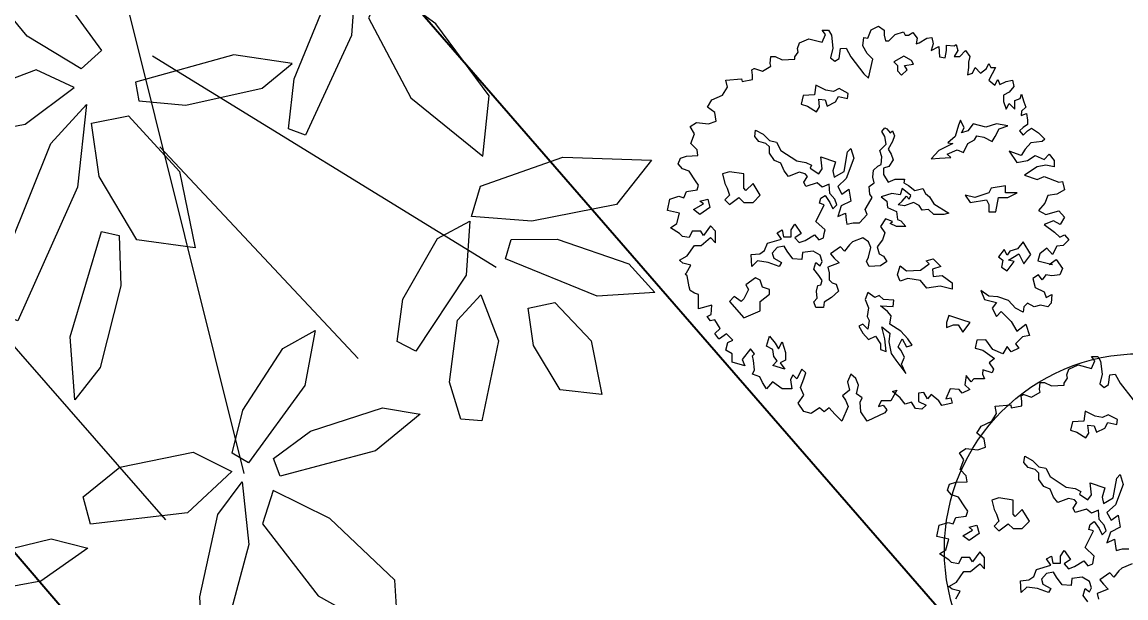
# Model space of a CAD drawing. Header units: millimetres. Extents: x 587797 to 2274247, y 1711 to 439204.
# Drawn here: x 1993500 to 2004571, y 284251 to 290024 of the extents above; entities that cross this region are included whole.
import ezdxf

# ---------------------------------------------------------------- set-up
doc = ezdxf.new("R2010")
doc.units = ezdxf.units.MM
doc.layers.add('finiture', color=7, linetype='Continuous', lineweight=20)
doc.styles.get("Standard").update_dxf_attribs({"font": 'arial.ttf'})

# ---------------------------------------------------------------- blocks, each defined once
blk = doc.blocks.new('_LEAF1', base_point=(58.7573, 29.3334))
for p, q in [((58.5144, 29.393), (58.6656, 29.5747)), ((58.6656, 29.5747), (58.939, 29.4846)), ((58.939, 29.4846), (58.939, 29.3028)), ((58.6061, 29.2112), (58.5144, 29.393)), ((58.939, 29.3028), (58.8168, 29.1807)), ((58.8168, 29.1807), (58.6061, 29.2112))]:
    blk.add_line(p, q)
blk = doc.blocks.new('_H6', base_point=(66.0596, 31.5756))
for p, xscale, yscale, zscale, rotation in [((65.9985, 32.1499), -0.7881173944166022, 2.57666525243954, 0.7881173944166022, 2.457547795809369), ((66.4842, 31.878), 2.089427510778918, 0.5147221043699588, 2.089427510778918, 35.45160265640038), ((65.5449, 31.7879), 1.878651928551221, 0.5452694102672915, 1.878651928551221, 336.2489556574871), ((66.4231, 31.2716), 1.848104742721105, 0.8186677980483665, 1.848104742721105, 330.9234899051576), ((65.664, 31.3938), -1.817557556891011, -0.5452694102672879, 1.817557556891011, 195.3712707835825)]:
    blk.add_blockref('_LEAF1', p, dxfattribs=dict(xscale=xscale, yscale=yscale, zscale=zscale, rotation=rotation))
blk = doc.blocks.new('_H4', base_point=(59.999, 32.8784))
for p, xscale, yscale, zscale, rotation in [((60.0601, 33.2725), 1.878651928551214, 0.575816716164617, 1.878651928551214, 273.0367053314555), ((60.4832, 33.3336), 0.636908824557608, 1.484599066610102, 0.636908824557608, 320.5535637719418), ((59.7867, 33.0006), 0.6964758369263038, 2.485023334747559, 0.6964758369263038, 30.70465610075785), ((60.7566, 32.9395), 1.544160243711609, 0.6063640220619462, 1.544160243711609, 15.14254921127523), ((60.4526, 32.605), 1.727443358692213, 0.6063640220619462, 1.727443358692213, 352.5500074369253)]:
    blk.add_blockref('_LEAF1', p, dxfattribs=dict(xscale=xscale, yscale=yscale, zscale=zscale, rotation=rotation))
blk = doc.blocks.new('_H5', base_point=(62.2717, 31.3938))
for p, xscale, yscale, zscale, rotation in [((62.3649, 31.878), 0.8782315926153998, 2.121510394569366, 0.8782315926153998, 2.027330662343098), ((62.9377, 31.878), 2.788958066288231, 0.575816716164617, 2.788958066288231, 41.2051949766964), ((61.8166, 31.6672), -1.93821894091991, 0.5452694102672915, 1.93821894091991, 161.5649836159353), ((62.817, 31.2411), 0.5758144528974043, -1.696902842596522, 0.5758144528974043, 262.2070746669012), ((62.4245, 30.8195), 2.575127765477518, 0.7881204921510374, 2.575127765477518, 103.2233358614235)]:
    blk.add_blockref('_LEAF1', p, dxfattribs=dict(xscale=xscale, yscale=yscale, zscale=zscale, rotation=rotation))
blk = doc.blocks.new('T_48')
for p, q in [((0.22588, -0.03452), (0.38952, -0.21956)), ((0.28253, -0.09116), (0.43987, -0.10249)), ((0.30141, -0.12137), (0.4084, -0.15914)), ((0.08113, -0.13648), (0.37064, -0.24976))]:
    blk.add_line(p, q)
for name, p, xscale, yscale, zscale, rotation in [('_H6', (0.33562, -0.02493), 0.07486891501209982, 0.07486891501209982, 0.07486891501209982, 241.7205313804224), ('_H5', (0.26998, -0.10898), 0.07486891501209982, 0.07486891501209982, 0.07486891501209982, 236.1016171762226), ('_H4', (0.43557, -0.08622), 0.07486891501209982, 0.07486891501209982, 0.07486891501209982, 277.9763770393777), ('_H6', (0.38788, -0.22241), 0.07486891501209982, 0.07486891501209982, 0.07486891501209982, 251.5733710207298), ('_LEAF1', (0.30969, -0.18719), 0.1564331707284501, 0.03853668548692361, 0.1564331707284501, 105.4222238316348), ('_H6', (0.29263, -0.32453), 0.07486891501209982, 0.07486891501209982, 0.07486891501209982, 247.0264571864837)]:
    blk.add_blockref(name, p, dxfattribs=dict(xscale=xscale, yscale=yscale, zscale=zscale, rotation=rotation))

msp = doc.modelspace()

# ---------------------------------------------------------------- linework, layer by layer
for p, q in [((2018810.021, 255195.149), (1974465.319, 306745.625)), ((1983300.089, 306467.674), (2019745.401, 264522.149))]:
    msp.add_line(p, q)
at = {"layer": 'finiture'}
for p, q in [((2001982.366, 289864.539), (2002017.068, 289948.265)), ((2002017.068, 289948.265), (2002088.512, 289982.98)), ((2002088.512, 289982.98), (2002145.667, 289942.138)), ((2001298.544, 289815.528), (2001390.401, 289856.37)), ((2001390.401, 289856.37), (2001525.124, 289821.655)), ((2001559.826, 289899.254), (2001525.124, 289942.138)), ((2001525.124, 289942.138), (2001588.403, 289942.138)), ((2001525.124, 289821.655), (2001559.826, 289899.254)), ((2001588.403, 289942.138), (2001616.981, 289893.128)), ((2001616.981, 289893.128), (2001631.27, 289764.476)), ((2001933.376, 289786.939), (2001941.541, 289870.665)), ((2001941.541, 289870.665), (2001982.366, 289864.539)), ((2002145.667, 289942.138), (2002145.667, 289893.128)), ((2002145.667, 289893.128), (2002159.956, 289835.949)), ((2002159.956, 289835.949), (2002194.658, 289835.949)), ((2002194.658, 289835.949), (2002257.937, 289899.254)), ((2002257.937, 289899.254), (2002341.628, 289927.844)), ((2002341.628, 289927.844), (2002355.917, 289893.128)), ((2002355.917, 289893.128), (2002390.619, 289893.128)), ((2002390.619, 289893.128), (2002433.485, 289919.675)), ((2002433.485, 289919.675), (2002476.351, 289864.539)), ((2002476.351, 289864.539), (2002468.186, 289807.36)), ((2002496.764, 289815.528), (2002574.332, 289864.539)), ((2002574.332, 289864.539), (2002623.322, 289870.665)), ((2002623.322, 289870.665), (2002637.611, 289807.36)), ((2001278.132, 289758.35), (2001298.544, 289815.528)), ((2001284.255, 289723.634), (2001278.132, 289758.35)), ((2001631.27, 289764.476), (2001608.816, 289666.455)), ((2001694.549, 289660.329), (2001708.838, 289758.35)), ((2001708.838, 289758.35), (2001763.952, 289764.476)), ((2001763.952, 289764.476), (2001812.942, 289674.624)), ((2001976.243, 289709.339), (2001933.376, 289786.939)), ((2002468.186, 289807.36), (2002496.764, 289815.528)), ((2002637.611, 289807.36), (2002617.198, 289737.929)), ((2002617.198, 289737.929), (2002694.766, 289778.771)), ((2002694.766, 289778.771), (2002700.89, 289674.624)), ((2002758.045, 289666.455), (2002772.334, 289737.929)), ((2002772.334, 289737.929), (2002772.334, 289793.065)), ((2002772.334, 289793.065), (2002849.902, 289786.939)), ((2002849.902, 289786.939), (2002870.315, 289801.234)), ((2002884.604, 289737.929), (2002849.902, 289680.75)), ((2002870.315, 289801.234), (2002884.604, 289737.929)), ((2002905.016, 289680.75), (2002962.171, 289737.929)), ((2002962.171, 289737.929), (2003005.038, 289680.75)), ((2001002.561, 289609.277), (2001010.726, 289680.75)), ((2001010.726, 289680.75), (2001053.593, 289680.75)), ((2001053.593, 289680.75), (2001122.996, 289646.034)), ((2001122.996, 289646.034), (2001249.554, 289652.161)), ((2001249.554, 289674.624), (2001284.255, 289723.634)), ((2001249.554, 289652.161), (2001249.554, 289674.624)), ((2001608.816, 289666.455), (2001651.682, 289631.74)), ((2001651.682, 289631.74), (2001694.549, 289660.329)), ((2001812.942, 289674.624), (2001941.541, 289505.13)), ((2002031.357, 289652.161), (2001976.243, 289709.339)), ((2001990.531, 289462.246), (2002031.357, 289652.161)), ((2002342.512, 289681.721), (2002244.158, 289625.325)), ((2002244.158, 289625.325), (2002278.942, 289590.527)), ((2002420.475, 289639.724), (2002342.512, 289681.721)), ((2002440.866, 289603.726), (2002420.475, 289639.724)), ((2002700.89, 289674.624), (2002758.045, 289666.455)), ((2002849.902, 289680.75), (2002905.016, 289680.75)), ((2003005.038, 289680.75), (2002990.749, 289623.571)), ((2002990.749, 289623.571), (2002990.749, 289568.435)), ((2000820.889, 289545.972), (2000841.302, 289560.266)), ((2000827.013, 289490.835), (2000820.889, 289545.972)), ((2000841.302, 289560.266), (2000847.426, 289560.266)), ((2000847.426, 289560.266), (2000924.994, 289533.719)), ((2000924.994, 289533.719), (2001010.726, 289582.729)), ((2001010.726, 289582.729), (2001002.561, 289609.277)), ((2001941.541, 289505.13), (2001990.531, 289462.246)), ((2002278.942, 289590.527), (2002278.942, 289534.13)), ((2002278.942, 289534.13), (2002320.922, 289490.933)), ((2002320.922, 289490.933), (2002377.296, 289547.329)), ((2002349.709, 289590.527), (2002440.866, 289603.726)), ((2002377.296, 289547.329), (2002349.709, 289590.527)), ((2002990.749, 289568.435), (2002982.584, 289496.961)), ((2002982.584, 289496.961), (2003033.616, 289511.256)), ((2003033.616, 289511.256), (2003060.152, 289568.435)), ((2003060.152, 289568.435), (2003111.184, 289511.256)), ((2003111.184, 289511.256), (2003174.463, 289560.266)), ((2003174.463, 289560.266), (2003194.875, 289609.277)), ((2003194.875, 289609.277), (2003215.288, 289568.435)), ((2003229.577, 289505.13), (2003194.875, 289441.825)), ((2003215.288, 289568.435), (2003264.278, 289568.435)), ((2003264.278, 289568.435), (2003229.577, 289505.13)), ((2000559.608, 289441.825), (2000714.744, 289456.119)), ((2000573.897, 289370.351), (2000559.608, 289441.825)), ((2000714.744, 289456.119), (2000720.867, 289427.53)), ((2000720.867, 289427.53), (2000827.013, 289447.951)), ((2000827.013, 289447.951), (2000827.013, 289490.835)), ((2003194.875, 289441.825), (2003258.154, 289390.772)), ((2003258.154, 289390.772), (2003286.732, 289447.951)), ((2003286.732, 289447.951), (2003307.145, 289398.941)), ((2003307.145, 289398.941), (2003370.424, 289427.53)), ((2003370.424, 289427.53), (2003433.703, 289441.825)), ((2003433.703, 289441.825), (2003447.991, 289378.52)), ((2000418.761, 289243.741), (2000524.906, 289292.751)), ((2000524.906, 289292.751), (2000573.897, 289370.351)), ((2001334.986, 289286.945), (2001313.396, 289201.75)), ((2001447.733, 289294.145), (2001334.986, 289286.945)), ((2001462.126, 289392.539), (2001447.733, 289294.145)), ((2001560.48, 289343.342), (2001462.126, 289392.539)), ((2001637.244, 289328.943), (2001560.48, 289343.342)), ((2001693.617, 289357.741), (2001637.244, 289328.943)), ((2001785.974, 289308.544), (2001693.617, 289357.741)), ((2001778.777, 289258.147), (2001785.974, 289308.544)), ((2003399.001, 289321.341), (2003341.846, 289292.751)), ((2003341.846, 289292.751), (2003341.846, 289229.446)), ((2003447.991, 289378.52), (2003399.001, 289321.341)), ((2003511.271, 289258.036), (2003525.559, 289300.92)), ((2003525.559, 289300.92), (2003548.013, 289223.32)), ((2000375.894, 289172.268), (2000418.761, 289243.741)), ((2000447.339, 289117.131), (2000375.894, 289172.268)), ((2001313.396, 289201.75), (2001376.966, 289181.352)), ((2001376.966, 289181.352), (2001468.123, 289124.955)), ((2001468.123, 289124.955), (2001496.91, 289174.152)), ((2001496.91, 289174.152), (2001489.713, 289252.147)), ((2001489.713, 289252.147), (2001553.283, 289244.948)), ((2001553.283, 289244.948), (2001574.873, 289181.352)), ((2001574.873, 289181.352), (2001658.834, 289223.349)), ((2001658.834, 289223.349), (2001687.62, 289279.746)), ((2001687.62, 289279.746), (2001778.777, 289258.147)), ((2003341.846, 289229.446), (2003370.424, 289151.847)), ((2003370.424, 289151.847), (2003399.001, 289209.025)), ((2003399.001, 289209.025), (2003456.157, 289151.847)), ((2003456.157, 289237.615), (2003511.271, 289258.036)), ((2003456.157, 289151.847), (2003456.157, 289237.615)), ((2003568.426, 289172.268), (2003525.559, 289131.426)), ((2003548.013, 289223.32), (2003568.426, 289172.268)), ((2000461.627, 289031.363), (2000447.339, 289117.131)), ((2003525.559, 289131.426), (2003519.436, 289088.542)), ((2003519.436, 289088.542), (2003574.55, 289108.963)), ((2003574.55, 289108.963), (2003582.715, 289039.531)), ((2000200.346, 288976.226), (2000263.625, 289019.11)), ((2000243.213, 288904.753), (2000200.346, 288976.226)), ((2000263.625, 289019.11), (2000384.059, 289004.816)), ((2000384.059, 289004.816), (2000461.627, 289031.363)), ((2002124.215, 288926.967), (2002151.802, 288962.965)), ((2002151.802, 288962.965), (2002173.392, 288955.765)), ((2002173.392, 288955.765), (2002208.175, 288913.768)), ((2002891.854, 288990.563), (2002857.07, 288877.77)), ((2002913.444, 289039.76), (2002891.854, 288990.563)), ((2002948.227, 288962.965), (2002913.444, 289039.76)), ((2002920.64, 288913.768), (2002948.227, 288962.965)), ((2003040.584, 289004.962), (2002984.21, 288934.167)), ((2003166.524, 288970.164), (2003040.584, 289004.962)), ((2003273.274, 289004.962), (2003166.524, 288970.164)), ((2003258.881, 288877.77), (2003300.861, 288955.765)), ((2003386.021, 288983.364), (2003273.274, 289004.962)), ((2003300.861, 288955.765), (2003386.021, 288983.364)), ((2003539.848, 288968.058), (2003505.147, 288933.342)), ((2003582.715, 288996.647), (2003539.848, 288968.058)), ((2003582.715, 289039.531), (2003582.715, 288996.647)), ((2003582.715, 288933.342), (2003625.581, 288961.932)), ((2003625.581, 288961.932), (2003694.984, 288912.921)), ((2000206.47, 288806.732), (2000243.213, 288904.753)), ((2000848.015, 288877.77), (2000855.212, 288941.366)), ((2000891.195, 288828.573), (2000848.015, 288877.77)), ((2000855.212, 288941.366), (2000933.175, 288899.369)), ((2000933.175, 288899.369), (2000996.745, 288835.772)), ((2002151.802, 288877.77), (2002124.215, 288926.967)), ((2002166.195, 288800.975), (2002151.802, 288877.77)), ((2002208.175, 288913.768), (2002229.765, 288934.167)), ((2002229.765, 288934.167), (2002251.355, 288884.969)), ((2002251.355, 288884.969), (2002229.765, 288828.573)), ((2002857.07, 288877.77), (2002786.303, 288814.174)), ((2002984.21, 288934.167), (2002920.64, 288913.768)), ((2002984.21, 288806.974), (2003053.778, 288842.972)), ((2003053.778, 288842.972), (2003075.367, 288884.969)), ((2003075.367, 288884.969), (2003146.134, 288870.57)), ((2003146.134, 288870.57), (2003230.095, 288828.573)), ((2003230.095, 288828.573), (2003258.881, 288877.77)), ((2003505.147, 288933.342), (2003539.848, 288890.458)), ((2003539.848, 288890.458), (2003582.715, 288933.342)), ((2003694.984, 288912.921), (2003758.263, 288849.616)), ((2003758.263, 288849.616), (2003729.685, 288827.153)), ((2000269.749, 288743.427), (2000206.47, 288806.732)), ((2000277.914, 288686.249), (2000269.749, 288743.427)), ((2000960.762, 288806.974), (2000891.195, 288828.573)), ((2000996.745, 288772.176), (2000960.762, 288806.974)), ((2000996.745, 288835.772), (2001067.512, 288821.373)), ((2000996.745, 288708.58), (2000996.745, 288772.176)), ((2001067.512, 288821.373), (2001109.492, 288737.378)), ((2001109.492, 288737.378), (2001271.416, 288631.785)), ((2001778.777, 288722.979), (2001813.561, 288757.777)), ((2001813.561, 288757.777), (2001842.347, 288659.383)), ((2002102.625, 288737.378), (2002166.195, 288800.975)), ((2002124.215, 288673.782), (2002102.625, 288737.378)), ((2002229.765, 288828.573), (2002187.785, 288750.578)), ((2002187.785, 288750.578), (2002215.372, 288701.381)), ((2002695.146, 288737.378), (2002617.183, 288652.184)), ((2002835.48, 288806.974), (2002695.146, 288737.378)), ((2002779.107, 288701.381), (2002878.66, 288744.578)), ((2002786.303, 288814.174), (2002835.48, 288806.974)), ((2002878.66, 288744.578), (2002941.031, 288715.78)), ((2002941.031, 288715.78), (2002984.21, 288806.974)), ((2003519.436, 288686.249), (2003399.001, 288729.133)), ((2003399.001, 288729.133), (2003476.569, 288616.817)), ((2003560.261, 288749.554), (2003519.436, 288686.249)), ((2003617.416, 288812.859), (2003560.261, 288749.554)), ((2003729.685, 288827.153), (2003617.416, 288812.859)), ((2000079.912, 288602.523), (2000102.366, 288659.701)), ((2000102.366, 288659.701), (2000165.645, 288680.122)), ((2000165.645, 288680.122), (2000277.914, 288686.249)), ((2001045.922, 288637.784), (2000996.745, 288708.58)), ((2001109.492, 288610.186), (2001045.922, 288637.784)), ((2001271.416, 288631.785), (2001362.573, 288617.386)), ((2001524.497, 288553.79), (2001511.303, 288673.782)), ((2001511.303, 288673.782), (2001658.834, 288624.585)), ((2001658.834, 288624.585), (2001631.247, 288532.191)), ((2001743.994, 288524.991), (2001778.777, 288722.979)), ((2001842.347, 288659.383), (2001764.384, 288455.395)), ((2002117.018, 288595.787), (2002124.215, 288673.782)), ((2002236.962, 288644.984), (2002194.981, 288575.388)), ((2002215.372, 288701.381), (2002236.962, 288644.984)), ((2002617.183, 288652.184), (2002702.343, 288659.383)), ((2002702.343, 288659.383), (2002815.09, 288666.583)), ((2002815.09, 288666.583), (2002779.107, 288701.381)), ((2003476.569, 288616.817), (2003582.715, 288637.238)), ((2003582.715, 288637.238), (2003660.283, 288686.249)), ((2003660.283, 288686.249), (2003752.139, 288645.407)), ((2003752.139, 288645.407), (2003801.13, 288700.543)), ((2003801.13, 288700.543), (2003850.12, 288637.238)), ((2003850.12, 288637.238), (2003850.12, 288573.933)), ((2000122.778, 288553.512), (2000079.912, 288602.523)), ((2000192.181, 288531.049), (2000122.778, 288553.512)), ((2000255.46, 288433.029), (2000192.181, 288531.049)), ((2000595.038, 288524.399), (2000524.216, 288501.682)), ((2000738.019, 288501.682), (2000595.038, 288524.399)), ((2001144.276, 288532.191), (2001109.492, 288610.186)), ((2001186.256, 288475.794), (2001144.276, 288532.191)), ((2001293.006, 288518.992), (2001186.256, 288475.794)), ((2001355.376, 288504.592), (2001293.006, 288518.992)), ((2001362.573, 288617.386), (2001418.946, 288588.587)), ((2001418.946, 288588.587), (2001405.753, 288560.989)), ((2001405.753, 288560.989), (2001489.713, 288504.592)), ((2001489.713, 288504.592), (2001524.497, 288553.79)), ((2001631.247, 288532.191), (2001644.44, 288468.595)), ((2001644.44, 288468.595), (2001743.994, 288524.991)), ((2002031.858, 288468.595), (2002039.055, 288539.39)), ((2002039.055, 288539.39), (2002082.234, 288581.388)), ((2002082.234, 288581.388), (2002117.018, 288595.787)), ((2002194.981, 288575.388), (2002138.608, 288560.989)), ((2002138.608, 288560.989), (2002138.608, 288497.393)), ((2003680.695, 288573.933), (2003554.137, 288490.207)), ((2003766.428, 288588.228), (2003680.695, 288573.933)), ((2003850.12, 288573.933), (2003766.428, 288588.228)), ((2000284.038, 288390.145), (2000255.46, 288433.029)), ((2000524.216, 288501.682), (2000548.269, 288406.804)), ((2000548.269, 288406.804), (2000572.322, 288360.033)), ((2000738.019, 288360.033), (2000738.019, 288501.682)), ((2000831.558, 288406.804), (2000760.736, 288335.979)), ((2000902.38, 288289.208), (2000831.558, 288406.804)), ((2001342.182, 288419.398), (2001376.966, 288475.794)), ((2001362.573, 288377.4), (2001342.182, 288419.398)), ((2001376.966, 288475.794), (2001355.376, 288504.592)), ((2001475.32, 288412.198), (2001362.573, 288377.4)), ((2001524.497, 288370.201), (2001475.32, 288412.198)), ((2001595.263, 288398.999), (2001524.497, 288370.201)), ((2001602.46, 288306.604), (2001595.263, 288398.999)), ((2001764.384, 288455.395), (2001680.423, 288377.4)), ((2001997.074, 288377.4), (2002046.251, 288412.198)), ((2002046.251, 288412.198), (2002031.858, 288468.595)), ((2002138.608, 288497.393), (2002187.785, 288419.398)), ((2002187.785, 288419.398), (2002258.552, 288448.196)), ((2002258.552, 288448.196), (2002349.709, 288448.196)), ((2002349.709, 288448.196), (2002342.512, 288412.198)), ((2002342.512, 288412.198), (2002391.689, 288384.6)), ((2003554.137, 288490.207), (2003680.695, 288447.323)), ((2003680.695, 288447.323), (2003752.139, 288475.913)), ((2003752.139, 288475.913), (2003899.11, 288418.734)), ((2003899.11, 288418.734), (2003933.811, 288426.902)), ((2003933.811, 288426.902), (2003956.265, 288341.134)), ((2000137.067, 288263.534), (2000165.645, 288326.84)), ((2000165.645, 288326.84), (2000269.749, 288341.134)), ((2000269.749, 288341.134), (2000284.038, 288390.145)), ((2000595.038, 288289.208), (2000548.269, 288241.101)), ((2000572.322, 288360.033), (2000595.038, 288289.208)), ((2000760.736, 288335.979), (2000738.019, 288360.033)), ((2000831.558, 288217.048), (2000902.38, 288289.208)), ((2001511.303, 288257.407), (2001553.283, 288286.206)), ((2001553.283, 288286.206), (2001602.46, 288215.41)), ((2001651.637, 288250.208), (2001602.46, 288306.604)), ((2001680.423, 288377.4), (2001722.404, 288299.405)), ((2001722.404, 288299.405), (2001793.17, 288349.802)), ((2001793.17, 288349.802), (2001813.561, 288229.809)), ((2002004.271, 288299.405), (2001997.074, 288377.4)), ((2002025.861, 288264.607), (2002004.271, 288299.405)), ((2002222.568, 288306.604), (2002117.018, 288271.807)), ((2002307.728, 288293.405), (2002222.568, 288306.604)), ((2002328.119, 288355.801), (2002307.728, 288293.405)), ((2002413.279, 288286.206), (2002328.119, 288355.801)), ((2002391.689, 288384.6), (2002455.259, 288335.403)), ((2002398.886, 288250.208), (2002413.279, 288286.206)), ((2002455.259, 288335.403), (2002533.222, 288355.801)), ((2002533.222, 288355.801), (2002560.809, 288306.604)), ((2002560.809, 288306.604), (2002602.79, 288271.807)), ((2003055.111, 288265.155), (2002960.235, 288289.208)), ((2002960.235, 288289.208), (2003008.341, 288217.048)), ((2003196.755, 288311.926), (2003055.111, 288265.155)), ((2003220.808, 288360.033), (2003196.755, 288311.926)), ((2003362.453, 288382.75), (2003220.808, 288360.033)), ((2003362.453, 288311.926), (2003362.453, 288382.75)), ((2003481.381, 288311.926), (2003362.453, 288311.926)), ((2003386.506, 288265.155), (2003481.381, 288311.926)), ((2003786.841, 288285.998), (2003758.263, 288208.398)), ((2003878.697, 288300.292), (2003786.841, 288285.998)), ((2003956.265, 288341.134), (2003878.697, 288300.292)), ((1999973.766, 288136.924), (1999996.22, 288249.24)), ((1999996.22, 288249.24), (2000088.077, 288277.829)), ((2000088.077, 288277.829), (2000137.067, 288263.534)), ((2000235.103, 288144.614), (2000333.457, 288201.011)), ((2000298.673, 288229.809), (2000376.637, 288250.208)), ((2000333.457, 288201.011), (2000298.673, 288229.809)), ((2000376.637, 288250.208), (2000397.027, 288166.213)), ((2000548.269, 288241.101), (2000595.038, 288194.33)), ((2000595.038, 288194.33), (2000689.913, 288265.155)), ((2000689.913, 288265.155), (2000738.019, 288217.048)), ((2000738.019, 288217.048), (2000831.558, 288217.048)), ((2001489.713, 288081.018), (2001546.087, 288193.811)), ((2001496.91, 288208.21), (2001511.303, 288257.407)), ((2001546.087, 288193.811), (2001496.91, 288208.21)), ((2001602.46, 288215.41), (2001631.247, 288151.814)), ((2001631.247, 288151.814), (2001673.227, 288193.811)), ((2001673.227, 288193.811), (2001651.637, 288250.208)), ((2001715.207, 288180.612), (2001680.423, 288073.818)), ((2001813.561, 288229.809), (2001715.207, 288180.612)), ((2001955.094, 288144.614), (2001989.878, 288201.011)), ((2001989.878, 288201.011), (2002025.861, 288264.607)), ((2002117.018, 288271.807), (2002173.392, 288229.809)), ((2002173.392, 288229.809), (2002180.588, 288166.213)), ((2002286.139, 288193.811), (2002328.119, 288229.809)), ((2002349.709, 288180.612), (2002286.139, 288193.811)), ((2002328.119, 288229.809), (2002371.298, 288279.006)), ((2002440.866, 288215.41), (2002349.709, 288180.612)), ((2002371.298, 288279.006), (2002398.886, 288250.208)), ((2002497.239, 288186.612), (2002440.866, 288215.41)), ((2002526.026, 288137.415), (2002497.239, 288186.612)), ((2002602.79, 288271.807), (2002645.969, 288201.011)), ((2002645.969, 288201.011), (2002793.5, 288109.816)), ((2003008.341, 288217.048), (2003172.702, 288241.101)), ((2003172.702, 288241.101), (2003196.755, 288194.33)), ((2003196.755, 288194.33), (2003196.755, 288123.506)), ((2003267.578, 288123.506), (2003291.63, 288265.155)), ((2003291.63, 288265.155), (2003386.506, 288265.155)), ((2003758.263, 288208.398), (2003694.984, 288136.924)), ((2000094.2, 288108.335), (1999973.766, 288136.924)), ((2000065.623, 288004.188), (2000094.2, 288108.335)), ((2000298.673, 288095.417), (2000235.103, 288144.614)), ((2000397.027, 288166.213), (2000298.673, 288095.417)), ((2001462.126, 288024.621), (2001489.713, 288081.018)), ((2001680.423, 288073.818), (2001757.187, 288109.816)), ((2001757.187, 288109.816), (2001764.384, 288039.021)), ((2001898.721, 288011.422), (2001975.485, 288095.417)), ((2001975.485, 288095.417), (2001955.094, 288144.614)), ((2002180.588, 288166.213), (2002271.745, 288124.215)), ((2002271.745, 288124.215), (2002278.942, 288046.22)), ((2002589.596, 288144.614), (2002526.026, 288137.415)), ((2002645.969, 288095.417), (2002589.596, 288144.614)), ((2002744.323, 288095.417), (2002645.969, 288095.417)), ((2002793.5, 288109.816), (2002744.323, 288095.417)), ((2003196.755, 288123.506), (2003267.578, 288123.506)), ((2003694.984, 288136.924), (2003766.428, 288094.04)), ((2003766.428, 288094.04), (2003899.11, 288130.798)), ((2003899.11, 288130.798), (2003956.265, 288067.493)), ((2003956.265, 288067.493), (2003913.399, 287996.02)), ((2000002.344, 287961.304), (2000065.623, 288004.188)), ((2000094.2, 287904.125), (2000002.344, 287961.304)), ((2000404.472, 287981.725), (2000333.028, 287883.704)), ((2000453.462, 287926.588), (2000404.472, 287981.725)), ((2001215.042, 287940.627), (2001249.826, 287997.023)), ((2001249.826, 287997.023), (2001313.396, 287904.629)), ((2001553.283, 287940.627), (2001462.126, 288024.621)), ((2001764.384, 288039.021), (2001771.581, 287997.023)), ((2001771.581, 287997.023), (2001835.151, 288011.422)), ((2001835.151, 288011.422), (2001898.721, 288011.422)), ((2002158.998, 288053.42), (2002109.821, 287975.424)), ((2002109.821, 287975.424), (2002151.802, 287911.828)), ((2002229.765, 288024.621), (2002158.998, 288053.42)), ((2002208.175, 288004.223), (2002229.765, 288024.621)), ((2002271.745, 287975.424), (2002208.175, 288004.223)), ((2002364.102, 287975.424), (2002271.745, 287975.424)), ((2002278.942, 288046.22), (2002314.925, 288031.821)), ((2002314.925, 288031.821), (2002364.102, 287975.424)), ((2003843.996, 288030.735), (2003752.139, 287996.02)), ((2003752.139, 287996.02), (2003856.244, 287918.42)), ((2003913.399, 287996.02), (2003843.996, 288030.735)), ((2000122.778, 287875.536), (2000094.2, 287904.125)), ((2000192.181, 287863.283), (2000122.778, 287875.536)), ((2000220.759, 287926.588), (2000192.181, 287863.283)), ((2000306.492, 287926.588), (2000220.759, 287926.588)), ((2000333.028, 287883.704), (2000306.492, 287926.588)), ((2000312.615, 287785.684), (2000404.472, 287863.283)), ((2000404.472, 287863.283), (2000453.462, 287812.231)), ((2000453.462, 287812.231), (2000453.462, 287926.588)), ((2000975.155, 287806.235), (2001116.689, 287848.232)), ((2001073.509, 287911.828), (2001123.885, 287940.627)), ((2001116.689, 287848.232), (2001073.509, 287911.828)), ((2001123.885, 287940.627), (2001137.079, 287869.831)), ((2001137.079, 287869.831), (2001215.042, 287869.831)), ((2001215.042, 287869.831), (2001215.042, 287940.627)), ((2001313.396, 287904.629), (2001249.826, 287862.631)), ((2001249.826, 287862.631), (2001293.006, 287813.434)), ((2001355.376, 287835.033), (2001447.733, 287891.43)), ((2001447.733, 287891.43), (2001489.713, 287841.033)), ((2001489.713, 287841.033), (2001538.89, 287862.631)), ((2001538.89, 287862.631), (2001546.087, 287904.629)), ((2001546.087, 287904.629), (2001553.283, 287940.627)), ((2001933.504, 287862.631), (2001827.954, 287820.634)), ((2001989.878, 287820.634), (2001933.504, 287862.631)), ((2002151.802, 287911.828), (2002131.411, 287841.033)), ((2003856.244, 287918.42), (2003907.275, 287869.41)), ((2003907.275, 287869.41), (2003956.265, 287889.831)), ((2003956.265, 287889.831), (2003999.132, 287840.82)), ((2000171.768, 287679.495), (2000243.213, 287785.684)), ((2000243.213, 287785.684), (2000312.615, 287785.684)), ((2000898.391, 287700.641), (2000947.568, 287735.439)), ((2000947.568, 287735.439), (2000975.155, 287806.235)), ((2001073.509, 287764.237), (2001024.332, 287707.841)), ((2001144.276, 287778.636), (2001073.509, 287764.237)), ((2001173.062, 287728.239), (2001144.276, 287778.636)), ((2001293.006, 287813.434), (2001355.376, 287835.033)), ((2001708.01, 287771.437), (2001609.657, 287700.641)), ((2001749.991, 287728.239), (2001708.01, 287771.437)), ((2001800.367, 287791.836), (2001749.991, 287728.239)), ((2001827.954, 287820.634), (2001800.367, 287791.836)), ((2002011.468, 287764.237), (2001989.878, 287820.634)), ((2001989.878, 287665.843), (2002011.468, 287764.237)), ((2002131.411, 287841.033), (2002075.038, 287771.437)), ((2002075.038, 287771.437), (2002095.428, 287700.641)), ((2003350.038, 287742.639), (2003293.665, 287671.843)), ((2003378.825, 287686.242), (2003350.038, 287742.639)), ((2003484.375, 287749.838), (2003406.412, 287728.239)), ((2003540.748, 287820.634), (2003484.375, 287749.838)), ((2003618.712, 287693.441), (2003540.748, 287820.634)), ((2003778.676, 287757.094), (2003709.273, 287699.916)), ((2003835.831, 287693.789), (2003778.676, 287757.094)), ((2003878.697, 287777.515), (2003835.831, 287693.789)), ((2003941.977, 287785.684), (2003878.697, 287777.515)), ((2003999.132, 287840.82), (2003941.977, 287785.684)), ((2000094.2, 287636.611), (2000171.768, 287679.495)), ((2000128.902, 287608.021), (2000094.2, 287636.611)), ((2000813.231, 287693.441), (2000898.391, 287700.641)), ((2000820.428, 287573.449), (2000813.231, 287693.441)), ((2000876.801, 287629.845), (2000820.428, 287573.449)), ((2000982.352, 287615.446), (2000876.801, 287629.845)), ((2001024.332, 287707.841), (2001038.725, 287658.644)), ((2001038.725, 287658.644), (2001116.689, 287615.446)), ((2001229.436, 287651.444), (2001173.062, 287728.239)), ((2001320.593, 287644.244), (2001229.436, 287651.444)), ((2001327.789, 287715.04), (2001320.593, 287644.244)), ((2001433.34, 287728.239), (2001327.789, 287715.04)), ((2001504.106, 287686.242), (2001433.34, 287728.239)), ((2001524.497, 287622.646), (2001504.106, 287686.242)), ((2001504.106, 287580.648), (2001524.497, 287622.646)), ((2001609.657, 287700.641), (2001644.44, 287658.644)), ((2001644.44, 287658.644), (2001693.617, 287609.447)), ((2001969.487, 287622.646), (2001989.878, 287665.843)), ((2001997.074, 287573.449), (2001969.487, 287622.646)), ((2002095.428, 287700.641), (2002138.608, 287679.042)), ((2002173.392, 287622.646), (2002109.821, 287580.648)), ((2002138.608, 287679.042), (2002173.392, 287622.646)), ((2002568.006, 287629.845), (2002638.773, 287651.444)), ((2002596.792, 287602.247), (2002568.006, 287629.845)), ((2002638.773, 287651.444), (2002715.537, 287573.449)), ((2003293.665, 287671.843), (2003335.645, 287637.045)), ((2003335.645, 287637.045), (2003322.451, 287566.249)), ((2003406.412, 287728.239), (2003378.825, 287686.242)), ((2003378.825, 287531.451), (2003449.591, 287622.646)), ((2003393.218, 287637.045), (2003498.768, 287700.641)), ((2003449.591, 287622.646), (2003393.218, 287637.045)), ((2003498.768, 287700.641), (2003547.945, 287602.247)), ((2003547.945, 287602.247), (2003618.712, 287693.441)), ((2003709.273, 287699.916), (2003688.86, 287630.484)), ((2003688.86, 287630.484), (2003835.831, 287593.727)), ((2003801.13, 287593.727), (2003870.532, 287644.779)), ((2003870.532, 287644.779), (2003933.811, 287552.885)), ((2000206.47, 287587.6), (2000128.902, 287608.021)), ((2000165.645, 287510.001), (2000206.47, 287587.6)), ((2001095.099, 287573.449), (2000982.352, 287615.446)), ((2001116.689, 287615.446), (2001095.099, 287573.449)), ((2001440.536, 287545.85), (2001462.126, 287615.446)), ((2001489.713, 287482.254), (2001440.536, 287545.85)), ((2001462.126, 287615.446), (2001504.106, 287580.648)), ((2001693.617, 287609.447), (2001580.87, 287566.249)), ((2001580.87, 287566.249), (2001595.263, 287509.853)), ((2002109.821, 287580.648), (2001997.074, 287573.449)), ((2002278.942, 287489.454), (2002307.728, 287580.648)), ((2002307.728, 287580.648), (2002371.298, 287531.451)), ((2002371.298, 287531.451), (2002511.632, 287538.651)), ((2002511.632, 287538.651), (2002596.792, 287602.247)), ((2002715.537, 287573.449), (2002631.576, 287545.85)), ((2002631.576, 287545.85), (2002638.773, 287475.055)), ((2003322.451, 287566.249), (2003378.825, 287531.451)), ((2003835.831, 287593.727), (2003801.13, 287593.727)), ((2003933.811, 287552.885), (2003907.275, 287489.58)), ((2000151.356, 287495.706), (2000165.645, 287510.001)), ((2000171.768, 287481.411), (2000151.356, 287495.706)), ((2000192.181, 287369.096), (2000171.768, 287481.411)), ((2000855.611, 287460.695), (2000760.736, 287389.871)), ((2000902.38, 287436.642), (2000855.611, 287460.695)), ((2000926.433, 287365.817), (2000902.38, 287436.642)), ((2001524.497, 287433.057), (2001489.713, 287482.254)), ((2001511.303, 287389.86), (2001524.497, 287433.057)), ((2001595.263, 287509.853), (2001595.263, 287440.257)), ((2001595.263, 287440.257), (2001624.05, 287411.459)), ((2001624.05, 287411.459), (2001666.03, 287397.059)), ((2002307.728, 287425.858), (2002278.942, 287489.454)), ((2002384.492, 287453.456), (2002307.728, 287425.858)), ((2002511.632, 287433.057), (2002384.492, 287453.456)), ((2002575.203, 287355.062), (2002511.632, 287433.057)), ((2002638.773, 287475.055), (2002729.93, 287482.254)), ((2002729.93, 287482.254), (2002828.284, 287411.459)), ((2002828.284, 287411.459), (2002828.284, 287347.862)), ((2003694.984, 287489.58), (2003637.829, 287452.822)), ((2003637.829, 287452.822), (2003660.283, 287362.97)), ((2003729.685, 287438.527), (2003694.984, 287489.58)), ((2003766.428, 287489.58), (2003729.685, 287438.527)), ((2003829.707, 287481.411), (2003766.428, 287489.58)), ((2003907.275, 287489.58), (2003829.707, 287481.411)), ((2000200.346, 287334.38), (2000192.181, 287369.096)), ((2000243.213, 287305.791), (2000200.346, 287334.38)), ((2000284.038, 287291.496), (2000243.213, 287305.791)), ((2000284.038, 287220.023), (2000284.038, 287291.496)), ((2000784.788, 287343.1), (2000738.019, 287248.222)), ((2000760.736, 287389.871), (2000784.788, 287343.1)), ((2000902.38, 287224.168), (2000997.255, 287294.993)), ((2000997.255, 287343.1), (2000926.433, 287365.817)), ((2000997.255, 287294.993), (2000997.255, 287343.1)), ((2001468.123, 287327.464), (2001482.516, 287383.86)), ((2001475.32, 287256.668), (2001468.123, 287327.464)), ((2001482.516, 287383.86), (2001511.303, 287389.86)), ((2001687.62, 287327.464), (2001616.853, 287263.867)), ((2001666.03, 287397.059), (2001687.62, 287327.464)), ((2001982.681, 287313.064), (2001955.094, 287242.269)), ((2002053.448, 287263.867), (2001982.681, 287313.064)), ((2002709.539, 287376.661), (2002575.203, 287355.062)), ((2002828.284, 287347.862), (2002709.539, 287376.661)), ((2003194.875, 287277.202), (2003117.307, 287334.38)), ((2003117.307, 287334.38), (2003152.009, 287242.486)), ((2003660.283, 287362.97), (2003752.139, 287320.086)), ((2003752.139, 287320.086), (2003772.552, 287262.907)), ((2003772.552, 287262.907), (2003829.707, 287291.496)), ((2003829.707, 287291.496), (2003821.542, 287207.77)), ((2000284.038, 287150.592), (2000284.038, 287220.023)), ((2000418.761, 287185.307), (2000284.038, 287150.592)), ((2000410.596, 287093.413), (2000418.761, 287185.307)), ((2000643.144, 287272.276), (2000595.038, 287224.168)), ((2000595.038, 287224.168), (2000738.019, 287058.466)), ((2000713.966, 287224.168), (2000643.144, 287272.276)), ((2000738.019, 287248.222), (2000713.966, 287224.168)), ((2000902.38, 287129.29), (2000902.38, 287224.168)), ((2001440.536, 287220.67), (2001475.32, 287256.668)), ((2001462.126, 287164.273), (2001440.536, 287220.67)), ((2001546.087, 287214.67), (2001538.89, 287164.273)), ((2001616.853, 287263.867), (2001546.087, 287214.67)), ((2001955.094, 287242.269), (2001989.878, 287158.274)), ((2002095.428, 287284.266), (2002053.448, 287263.867)), ((2002138.608, 287242.269), (2002095.428, 287284.266)), ((2002180.588, 287122.276), (2002109.821, 287178.673)), ((2002109.821, 287178.673), (2002236.962, 287171.473)), ((2002244.158, 287235.069), (2002138.608, 287242.269)), ((2002236.962, 287171.473), (2002244.158, 287235.069)), ((2003152.009, 287242.486), (2003272.443, 287213.897)), ((2003286.732, 287271.075), (2003194.875, 287277.202)), ((2003272.443, 287213.897), (2003229.577, 287156.718)), ((2003392.877, 287234.318), (2003286.732, 287271.075)), ((2003462.28, 287156.718), (2003392.877, 287234.318)), ((2003582.715, 287207.77), (2003548.013, 287171.012)), ((2003652.118, 287171.012), (2003582.715, 287207.77)), ((2003715.397, 287185.307), (2003652.118, 287171.012)), ((2003786.841, 287171.012), (2003715.397, 287185.307)), ((2003821.542, 287207.77), (2003786.841, 287171.012)), ((2000369.771, 287072.992), (2000410.596, 287093.413)), ((2000404.472, 287030.108), (2000369.771, 287072.992)), ((2000738.019, 287058.466), (2000902.38, 287129.29)), ((2001538.89, 287164.273), (2001462.126, 287164.273)), ((2001989.878, 287158.274), (2001975.485, 287073.079)), ((2001975.485, 287073.079), (2001997.074, 287031.081)), ((2002215.372, 287080.279), (2002180.588, 287122.276)), ((2002202.178, 286995.084), (2002215.372, 287080.279)), ((2002794.538, 287082.519), (2002771.821, 287011.695)), ((2002936.183, 287035.748), (2002794.538, 287082.519)), ((2003229.577, 287156.718), (2003272.443, 287072.992)), ((2003272.443, 287072.992), (2003321.433, 287122.002)), ((2003321.433, 287122.002), (2003419.414, 287023.982)), ((2003539.848, 287115.876), (2003462.28, 287156.718)), ((2003548.013, 287171.012), (2003539.848, 287115.876)), ((2000447.339, 287038.276), (2000404.472, 287030.108)), ((2000502.453, 286952.508), (2000447.339, 287038.276)), ((2001933.504, 286995.084), (2001891.524, 286974.685)), ((2001891.524, 286974.685), (2001933.504, 286903.889)), ((2001982.681, 286945.887), (2001933.504, 286995.084)), ((2001997.074, 287031.081), (2001982.681, 286945.887)), ((2002151.802, 286847.493), (2002124.215, 286967.485)), ((2002124.215, 286967.485), (2002202.178, 286903.889)), ((2002314.925, 286925.488), (2002202.178, 286995.084)), ((2002771.821, 287011.695), (2002771.821, 286963.588)), ((2002771.821, 286963.588), (2002842.644, 286987.641)), ((2002842.644, 286987.641), (2002889.413, 286987.641)), ((2002889.413, 286987.641), (2002936.183, 286916.817)), ((2003008.341, 287011.695), (2002936.183, 287035.748)), ((2002936.183, 286916.817), (2003008.341, 287011.695)), ((2003419.414, 287023.982), (2003476.569, 286925.961)), ((2003476.569, 286925.961), (2003568.426, 286995.392)), ((2003568.426, 286995.392), (2003603.127, 286883.077)), ((2000447.339, 286903.498), (2000502.453, 286952.508)), ((2000488.164, 286848.361), (2000447.339, 286903.498)), ((2000496.329, 286848.361), (2000488.164, 286848.361)), ((2000565.732, 286897.371), (2000496.329, 286848.361)), ((2000629.011, 286834.066), (2000565.732, 286897.371)), ((2000967.958, 286776.697), (2000996.745, 286876.291)), ((2000996.745, 286876.291), (2001053.118, 286805.495)), ((2001933.504, 286903.889), (2001989.878, 286840.293)), ((2001989.878, 286840.293), (2002060.645, 286876.291)), ((2002060.645, 286876.291), (2002109.821, 286798.296)), ((2002166.195, 286720.3), (2002151.802, 286847.493)), ((2002202.178, 286903.889), (2002194.981, 286819.894)), ((2002286.139, 286769.497), (2002328.119, 286847.493)), ((2002384.492, 286847.493), (2002314.925, 286925.488)), ((2002328.119, 286847.493), (2002371.298, 286769.497)), ((2002427.672, 286783.896), (2002384.492, 286847.493)), ((2003533.724, 286868.782), (2003462.28, 286797.309)), ((2003603.127, 286883.077), (2003533.724, 286868.782)), ((2000559.608, 286734.004), (2000580.02, 286811.603)), ((2000580.02, 286811.603), (2000629.011, 286834.066)), ((2000806.6, 286748.298), (2000720.867, 286642.109)), ((2000847.426, 286699.288), (2000806.6, 286748.298)), ((2001031.529, 286741.899), (2000967.958, 286776.697)), ((2001038.725, 286671.103), (2001031.529, 286741.899)), ((2001053.118, 286805.495), (2001087.902, 286749.099)), ((2001087.902, 286749.099), (2001123.885, 286819.894)), ((2001123.885, 286819.894), (2001158.669, 286713.101)), ((2002109.821, 286798.296), (2002109.821, 286741.899)), ((2002109.821, 286741.899), (2002166.195, 286720.3)), ((2002194.981, 286819.894), (2002215.372, 286699.901)), ((2002314.925, 286734.699), (2002286.139, 286769.497)), ((2002371.298, 286769.497), (2002427.672, 286783.896)), ((2003074.441, 286834.066), (2003060.152, 286756.467)), ((2003060.152, 286756.467), (2003137.72, 286734.004)), ((2003166.298, 286840.193), (2003074.441, 286834.066)), ((2003237.742, 286742.172), (2003166.298, 286840.193)), ((2003335.722, 286699.288), (2003237.742, 286742.172)), ((2003378.589, 286770.761), (2003335.722, 286699.288)), ((2003419.414, 286719.709), (2003378.589, 286770.761)), ((2003496.982, 286756.467), (2003419.414, 286719.709)), ((2003462.28, 286797.309), (2003496.982, 286756.467)), ((2000622.887, 286699.288), (2000559.608, 286734.004)), ((2000622.887, 286615.562), (2000622.887, 286699.288)), ((2000720.867, 286642.109), (2000749.445, 286578.804)), ((2000827.013, 286678.867), (2000847.426, 286699.288)), ((2000835.178, 286629.857), (2000827.013, 286678.867)), ((2000847.426, 286537.962), (2000835.178, 286629.857)), ((2001031.529, 286579.909), (2001073.509, 286629.106)), ((2001073.509, 286629.106), (2001038.725, 286671.103)), ((2001158.669, 286636.305), (2001102.295, 286607.507)), ((2001158.669, 286713.101), (2001158.669, 286636.305)), ((2002215.372, 286699.901), (2002264.549, 286636.305)), ((2002264.549, 286636.305), (2002364.102, 286501.913)), ((2002349.709, 286663.904), (2002314.925, 286734.699)), ((2002320.922, 286594.308), (2002349.709, 286663.904)), ((2003137.72, 286734.004), (2003252.03, 286650.278)), ((2003252.03, 286650.278), (2003200.999, 286607.394)), ((2004260.536, 286629.492), (2004225.835, 286672.376)), ((2004225.835, 286672.376), (2004289.114, 286672.376)), ((2004225.835, 286551.893), (2004260.536, 286629.492)), ((2004289.114, 286672.376), (2004317.691, 286623.366)), ((2000749.445, 286578.804), (2000622.887, 286615.562)), ((2000827.013, 286495.078), (2000847.426, 286537.962)), ((2001151.472, 286543.911), (2001031.529, 286579.909)), ((2001102.295, 286607.507), (2001151.472, 286543.911)), ((2001320.998, 286544.089), (2001272.008, 286446.068)), ((2001361.823, 286509.373), (2001320.998, 286544.089)), ((2002364.102, 286501.913), (2002320.922, 286594.308)), ((2003137.72, 286537.962), (2003131.596, 286495.078)), ((2003229.577, 286509.373), (2003137.72, 286537.962)), ((2003200.999, 286607.394), (2003243.865, 286544.089)), ((2003243.865, 286544.089), (2003229.577, 286509.373)), ((2003978.842, 286488.588), (2003999.255, 286545.766)), ((2003999.255, 286545.766), (2004091.111, 286586.608)), ((2004091.111, 286586.608), (2004225.835, 286551.893)), ((2004317.691, 286623.366), (2004331.98, 286494.714)), ((2000898.457, 286466.489), (2000827.013, 286495.078)), ((2000924.994, 286411.352), (2000898.457, 286466.489)), ((2000967.86, 286348.047), (2000924.994, 286411.352)), ((2001025.015, 286417.479), (2000967.86, 286348.047)), ((2001122.996, 286348.047), (2001025.015, 286417.479)), ((2001229.141, 286488.952), (2001206.687, 286437.9)), ((2001206.687, 286437.9), (2001220.976, 286348.047)), ((2001272.008, 286446.068), (2001229.141, 286488.952)), ((2001306.709, 286360.3), (2001341.411, 286446.068)), ((2001341.411, 286446.068), (2001361.823, 286509.373)), ((2001812.942, 286495.078), (2001778.24, 286417.479)), ((2001778.24, 286417.479), (2001798.653, 286333.753)), ((2001863.973, 286452.194), (2001812.942, 286495.078)), ((2001890.51, 286382.763), (2001863.973, 286452.194)), ((2002970.337, 286480.784), (2002956.048, 286388.889)), ((2003019.327, 286417.479), (2002970.337, 286480.784)), ((2003045.863, 286446.068), (2003019.327, 286417.479)), ((2003103.018, 286446.068), (2003045.863, 286446.068)), ((2003152.009, 286446.068), (2003103.018, 286446.068)), ((2003131.596, 286495.078), (2003152.009, 286446.068)), ((2003703.272, 286339.514), (2003711.437, 286410.988)), ((2003711.437, 286410.988), (2003754.303, 286410.988)), ((2003754.303, 286410.988), (2003823.706, 286376.272)), ((2003950.264, 286404.862), (2003984.966, 286453.872)), ((2003950.264, 286382.398), (2003950.264, 286404.862)), ((2003984.966, 286453.872), (2003978.842, 286488.588)), ((2004331.98, 286494.714), (2004309.526, 286396.693)), ((2004395.259, 286390.567), (2004409.548, 286488.588)), ((2004409.548, 286488.588), (2004464.662, 286494.714)), ((2004464.662, 286494.714), (2004513.652, 286404.862)), ((2004513.652, 286404.862), (2004642.252, 286235.368)), ((2001220.976, 286348.047), (2001122.996, 286348.047)), ((2001341.411, 286282.7), (2001306.709, 286360.3)), ((2001798.653, 286333.753), (2001729.25, 286276.574)), ((2001870.097, 286296.995), (2001890.51, 286382.763)), ((2001927.252, 286256.153), (2001870.097, 286296.995)), ((2002272.225, 286333.753), (2002215.07, 286227.564)), ((2002229.359, 286319.458), (2002272.225, 286333.753)), ((2002306.927, 286256.153), (2002229.359, 286319.458)), ((2002545.754, 286311.29), (2002490.64, 286305.163)), ((2002490.64, 286305.163), (2002490.64, 286219.395)), ((2002582.497, 286247.985), (2002545.754, 286311.29)), ((2002807.036, 286348.047), (2002764.169, 286247.985)), ((2002898.892, 286339.879), (2002807.036, 286348.047)), ((2002927.47, 286305.163), (2002898.892, 286339.879)), ((2003005.038, 286339.879), (2002927.47, 286305.163)), ((2002956.048, 286388.889), (2003005.038, 286339.879)), ((2003625.704, 286263.957), (2003711.437, 286312.967)), ((2003711.437, 286312.967), (2003703.272, 286339.514)), ((2003823.706, 286376.272), (2003950.264, 286382.398)), ((2004309.526, 286396.693), (2004352.393, 286361.978)), ((2004352.393, 286361.978), (2004395.259, 286390.567)), ((2001284.255, 286205.101), (2001341.411, 286282.7)), ((2001341.411, 286121.375), (2001284.255, 286205.101)), ((2001729.25, 286276.574), (2001757.828, 286233.69)), ((2001757.828, 286233.69), (2001786.405, 286170.385)), ((2001904.799, 286213.269), (2001927.252, 286256.153)), ((2001912.964, 286115.248), (2001904.799, 286213.269)), ((2002117.09, 286227.564), (2002088.512, 286170.385)), ((2002088.512, 286170.385), (2002137.502, 286184.68)), ((2002215.07, 286227.564), (2002117.09, 286227.564)), ((2002137.502, 286184.68), (2002172.204, 286135.669)), ((2002355.917, 286192.848), (2002306.927, 286256.153)), ((2002419.196, 286213.269), (2002355.917, 286192.848)), ((2002462.063, 286149.964), (2002419.196, 286213.269)), ((2002490.64, 286219.395), (2002568.208, 286184.68)), ((2002568.208, 286184.68), (2002525.342, 286141.796)), ((2002617.198, 286290.869), (2002582.497, 286247.985)), ((2002694.766, 286227.564), (2002617.198, 286290.869)), ((2002723.344, 286178.553), (2002694.766, 286227.564)), ((2002827.448, 286205.101), (2002723.344, 286178.553)), ((2002764.169, 286247.985), (2002815.201, 286256.153)), ((2002815.201, 286256.153), (2002827.448, 286205.101)), ((2003260.318, 286172.062), (2003415.454, 286186.357)), ((2003415.454, 286186.357), (2003421.578, 286157.768)), ((2003521.6, 286276.209), (2003542.012, 286290.504)), ((2003527.724, 286221.073), (2003521.6, 286276.209)), ((2003527.724, 286178.189), (2003527.724, 286221.073)), ((2003542.012, 286290.504), (2003548.136, 286290.504)), ((2003548.136, 286290.504), (2003625.704, 286263.957)), ((2001412.855, 286100.954), (2001341.411, 286121.375)), ((2001496.546, 286156.09), (2001412.855, 286100.954)), ((2001545.537, 286115.248), (2001496.546, 286156.09)), ((2001594.527, 286156.09), (2001545.537, 286115.248)), ((2001651.682, 286092.785), (2001594.527, 286156.09)), ((2001721.085, 286023.354), (2001651.682, 286092.785)), ((2001786.405, 286170.385), (2001721.085, 286023.354)), ((2001976.243, 286023.354), (2001912.964, 286115.248)), ((2002151.791, 286107.08), (2001976.243, 286023.354)), ((2002172.204, 286135.669), (2002151.791, 286107.08)), ((2002525.342, 286141.796), (2002462.063, 286149.964)), ((2003225.617, 286022.989), (2003274.607, 286100.589)), ((2003274.607, 286100.589), (2003260.318, 286172.062)), ((2003421.578, 286157.768), (2003527.724, 286178.189)), ((2004162.837, 286122.777), (2004148.443, 286024.383)), ((2004261.19, 286073.58), (2004162.837, 286122.777)), ((2004337.954, 286059.181), (2004261.19, 286073.58)), ((2004394.328, 286087.979), (2004337.954, 286059.181)), ((2004486.684, 286038.782), (2004394.328, 286087.979)), ((2003076.605, 285902.506), (2003119.471, 285973.979)), ((2003119.471, 285973.979), (2003225.617, 286022.989)), ((2004035.696, 286017.183), (2004014.107, 285931.988)), ((2004148.443, 286024.383), (2004035.696, 286017.183)), ((2004197.62, 285904.39), (2004190.424, 285982.385)), ((2004190.424, 285982.385), (2004253.994, 285975.186)), ((2004253.994, 285975.186), (2004275.584, 285911.59)), ((2004359.544, 285953.587), (2004388.331, 286009.984)), ((2004388.331, 286009.984), (2004479.488, 285988.385)), ((2004479.488, 285988.385), (2004486.684, 286038.782)), ((2003148.049, 285847.369), (2003076.605, 285902.506)), ((2004014.107, 285931.988), (2004077.677, 285911.59)), ((2004077.677, 285911.59), (2004168.834, 285855.193)), ((2004168.834, 285855.193), (2004197.62, 285904.39)), ((2004275.584, 285911.59), (2004359.544, 285953.587)), ((2002901.057, 285706.464), (2002964.336, 285749.348)), ((2002964.336, 285749.348), (2003084.77, 285735.054)), ((2003084.77, 285735.054), (2003162.338, 285761.601)), ((2003162.338, 285761.601), (2003148.049, 285847.369)), ((2002943.923, 285634.991), (2002901.057, 285706.464)), ((2002907.18, 285536.97), (2002943.923, 285634.991)), ((2003548.725, 285608.008), (2003555.922, 285671.604)), ((2003555.922, 285671.604), (2003633.885, 285629.607)), ((2003633.885, 285629.607), (2003697.455, 285566.01)), ((2002970.459, 285473.665), (2002907.18, 285536.97)), ((2003591.905, 285558.811), (2003548.725, 285608.008)), ((2003661.472, 285537.212), (2003591.905, 285558.811)), ((2003697.455, 285502.414), (2003661.472, 285537.212)), ((2003697.455, 285566.01), (2003768.222, 285551.611)), ((2003768.222, 285551.611), (2003810.202, 285467.616)), ((2002803.076, 285389.939), (2002866.355, 285410.36)), ((2002866.355, 285410.36), (2002978.624, 285416.487)), ((2002978.624, 285416.487), (2002970.459, 285473.665)), ((2003697.455, 285438.818), (2003697.455, 285502.414)), ((2003746.632, 285368.022), (2003697.455, 285438.818)), ((2003810.202, 285467.616), (2003972.126, 285362.023)), ((2004444.704, 285255.229), (2004479.488, 285453.217)), ((2004479.488, 285453.217), (2004514.271, 285488.015)), ((2004514.271, 285488.015), (2004543.058, 285389.621)), ((2002780.622, 285332.761), (2002803.076, 285389.939)), ((2002823.489, 285283.75), (2002780.622, 285332.761)), ((2003810.202, 285340.424), (2003746.632, 285368.022)), ((2003844.986, 285262.429), (2003810.202, 285340.424)), ((2003972.126, 285362.023), (2004063.283, 285347.624)), ((2004063.283, 285347.624), (2004119.657, 285318.825)), ((2004119.657, 285318.825), (2004106.463, 285291.227)), ((2004225.207, 285284.027), (2004212.013, 285404.02)), ((2004212.013, 285404.02), (2004359.544, 285354.823)), ((2004359.544, 285354.823), (2004331.957, 285262.429)), ((2004543.058, 285389.621), (2004465.094, 285185.633)), ((2002892.892, 285261.287), (2002823.489, 285283.75)), ((2002956.171, 285163.266), (2002892.892, 285261.287)), ((2003295.749, 285254.637), (2003224.926, 285231.92)), ((2003224.926, 285231.92), (2003248.979, 285137.042)), ((2003438.73, 285231.92), (2003295.749, 285254.637)), ((2003438.73, 285090.271), (2003438.73, 285231.92)), ((2003886.966, 285206.032), (2003844.986, 285262.429)), ((2003993.716, 285249.23), (2003886.966, 285206.032)), ((2004056.087, 285234.83), (2003993.716, 285249.23)), ((2004042.893, 285149.636), (2004077.677, 285206.032)), ((2004077.677, 285206.032), (2004056.087, 285234.83)), ((2004106.463, 285291.227), (2004190.424, 285234.83)), ((2004190.424, 285234.83), (2004225.207, 285284.027)), ((2004331.957, 285262.429), (2004345.151, 285198.833)), ((2004345.151, 285198.833), (2004444.704, 285255.229)), ((2002984.748, 285120.382), (2002956.171, 285163.266)), ((2002970.459, 285071.372), (2002984.748, 285120.382)), ((2003248.979, 285137.042), (2003273.032, 285090.271)), ((2003273.032, 285090.271), (2003295.749, 285019.446)), ((2003461.446, 285066.217), (2003438.73, 285090.271)), ((2003532.268, 285137.042), (2003461.446, 285066.217)), ((2003603.091, 285019.446), (2003532.268, 285137.042)), ((2004063.283, 285107.638), (2004042.893, 285149.636)), ((2004176.03, 285142.436), (2004063.283, 285107.638)), ((2004225.207, 285100.439), (2004176.03, 285142.436)), ((2004295.974, 285129.237), (2004225.207, 285100.439)), ((2004303.171, 285036.842), (2004295.974, 285129.237)), ((2004465.094, 285185.633), (2004381.134, 285107.638)), ((2004381.134, 285107.638), (2004423.114, 285029.643)), ((2004423.114, 285029.643), (2004493.881, 285080.04)), ((2004493.881, 285080.04), (2004514.271, 284960.047)), ((2002674.477, 284867.162), (2002696.931, 284979.478)), ((2002696.931, 284979.478), (2002788.787, 285008.067)), ((2002788.787, 285008.067), (2002837.778, 284993.772)), ((2002837.778, 284993.772), (2002866.355, 285057.077)), ((2002866.355, 285057.077), (2002970.459, 285071.372)), ((2002999.384, 284960.047), (2003077.347, 284980.446)), ((2003077.347, 284980.446), (2003097.738, 284896.451)), ((2003295.749, 285019.446), (2003248.979, 284971.339)), ((2003248.979, 284971.339), (2003295.749, 284924.568)), ((2003295.749, 284924.568), (2003390.624, 284995.393)), ((2003390.624, 284995.393), (2003438.73, 284947.285)), ((2003532.268, 284947.285), (2003603.091, 285019.446)), ((2004197.62, 284938.448), (2004212.013, 284987.645)), ((2004212.013, 284987.645), (2004253.994, 285016.444)), ((2004253.994, 285016.444), (2004303.171, 284945.648)), ((2004352.347, 284980.446), (2004303.171, 285036.842)), ((2004373.937, 284924.049), (2004352.347, 284980.446)), ((2002794.911, 284838.573), (2002674.477, 284867.162)), ((2002935.814, 284874.852), (2003034.167, 284931.249)), ((2002999.384, 284825.655), (2002935.814, 284874.852)), ((2003034.167, 284931.249), (2002999.384, 284960.047)), ((2003097.738, 284896.451), (2002999.384, 284825.655)), ((2003438.73, 284947.285), (2003532.268, 284947.285)), ((2004190.424, 284811.256), (2004246.797, 284924.049)), ((2004246.797, 284924.049), (2004197.62, 284938.448)), ((2004303.171, 284945.648), (2004331.957, 284882.052)), ((2004331.957, 284882.052), (2004373.937, 284924.049)), ((2004415.918, 284910.85), (2004381.134, 284804.056)), ((2004514.271, 284960.047), (2004415.918, 284910.85)), ((2002766.333, 284734.426), (2002794.911, 284838.573)), ((2004162.837, 284754.859), (2004190.424, 284811.256)), ((2004253.994, 284670.864), (2004162.837, 284754.859)), ((2004381.134, 284804.056), (2004457.898, 284840.054)), ((2004457.898, 284840.054), (2004465.094, 284769.259)), ((2004465.094, 284769.259), (2004472.291, 284727.261)), ((2002703.054, 284691.542), (2002766.333, 284734.426)), ((2002794.911, 284634.363), (2002703.054, 284691.542)), ((2002823.489, 284605.774), (2002794.911, 284634.363)), ((2002921.469, 284656.826), (2002892.892, 284593.521)), ((2003007.202, 284656.826), (2002921.469, 284656.826)), ((2003033.739, 284613.942), (2003007.202, 284656.826)), ((2003105.183, 284711.963), (2003033.739, 284613.942)), ((2003154.173, 284656.826), (2003105.183, 284711.963)), ((2003154.173, 284542.469), (2003154.173, 284656.826)), ((2003774.219, 284642.066), (2003824.596, 284670.864)), ((2003817.399, 284578.47), (2003774.219, 284642.066)), ((2003824.596, 284670.864), (2003837.789, 284600.069)), ((2003915.753, 284670.864), (2003950.536, 284727.261)), ((2003915.753, 284600.069), (2003915.753, 284670.864)), ((2003950.536, 284727.261), (2004014.107, 284634.867)), ((2004014.107, 284634.867), (2003950.536, 284592.869)), ((2004239.601, 284592.869), (2004246.797, 284634.867)), ((2004246.797, 284634.867), (2004253.994, 284670.864)), ((2004472.291, 284727.261), (2004535.861, 284741.66)), ((2004535.861, 284741.66), (2004599.431, 284741.66)), ((2002892.892, 284593.521), (2002823.489, 284605.774)), ((2003013.326, 284515.922), (2003105.183, 284593.521)), ((2003105.183, 284593.521), (2003154.173, 284542.469)), ((2003648.279, 284465.677), (2003675.866, 284536.473)), ((2003675.866, 284536.473), (2003817.399, 284578.47)), ((2003837.789, 284600.069), (2003915.753, 284600.069)), ((2003950.536, 284592.869), (2003993.716, 284543.672)), ((2003993.716, 284543.672), (2004056.087, 284565.271)), ((2004056.087, 284565.271), (2004148.443, 284621.667)), ((2004148.443, 284621.667), (2004190.424, 284571.27)), ((2004190.424, 284571.27), (2004239.601, 284592.869)), ((2004501.078, 284522.073), (2004450.701, 284458.477)), ((2004528.665, 284550.872), (2004501.078, 284522.073)), ((2004634.215, 284592.869), (2004528.665, 284550.872)), ((2002872.479, 284409.733), (2002943.923, 284515.922)), ((2002943.923, 284515.922), (2003013.326, 284515.922)), ((2003513.942, 284423.679), (2003599.102, 284430.879)), ((2003521.138, 284303.687), (2003513.942, 284423.679)), ((2003599.102, 284430.879), (2003648.279, 284465.677)), ((2003774.219, 284494.475), (2003725.043, 284438.079)), ((2003725.043, 284438.079), (2003739.436, 284388.882)), ((2003844.986, 284508.874), (2003774.219, 284494.475)), ((2003873.773, 284458.477), (2003844.986, 284508.874)), ((2003930.146, 284381.682), (2003873.773, 284458.477)), ((2004028.5, 284445.278), (2004021.303, 284374.482)), ((2004134.05, 284458.477), (2004028.5, 284445.278)), ((2004204.817, 284416.48), (2004134.05, 284458.477)), ((2004225.207, 284352.884), (2004204.817, 284416.48)), ((2004408.721, 284501.675), (2004310.367, 284430.879)), ((2004310.367, 284430.879), (2004345.151, 284388.882)), ((2004450.701, 284458.477), (2004408.721, 284501.675)), ((2002794.911, 284366.849), (2002872.479, 284409.733)), ((2002829.612, 284338.259), (2002794.911, 284366.849)), ((2002907.18, 284317.838), (2002829.612, 284338.259)), ((2002866.355, 284240.239), (2002907.18, 284317.838)), ((2003577.512, 284360.083), (2003521.138, 284303.687)), ((2003683.062, 284345.684), (2003577.512, 284360.083)), ((2003795.809, 284303.687), (2003683.062, 284345.684)), ((2003739.436, 284388.882), (2003817.399, 284345.684)), ((2003817.399, 284345.684), (2003795.809, 284303.687)), ((2004021.303, 284374.482), (2003930.146, 284381.682)), ((2004141.247, 284276.088), (2004162.837, 284345.684)), ((2004162.837, 284345.684), (2004204.817, 284310.886)), ((2004204.817, 284310.886), (2004225.207, 284352.884)), ((2004394.328, 284339.684), (2004281.581, 284296.487)), ((2004345.151, 284388.882), (2004394.328, 284339.684)), ((2004190.424, 284212.492), (2004141.247, 284276.088)), ((2004281.581, 284296.487), (2004295.974, 284240.09))]:
    msp.add_line(p, q, dxfattribs=at)
msp.add_circle((2004718.925, 284731.333), 1968.5, dxfattribs=at)

# ---------------------------------------------------------------- block references
at = {"layer": 'finiture', "xscale": 25647.68959383455, "yscale": 25647.68959383455, "zscale": 25647.68959383455, "rotation": 332.5443273503989}
msp.add_blockref('T_48', (1989457.239, 295101.42), dxfattribs=at)

# ---------------------------------------------------------------- texts
msp.add_text('TWO WHEELER PARKING', height=1652.2795, rotation=332.5443274).set_placement((2001414.123, 299153.243))

doc.saveas('drawing.dxf')
